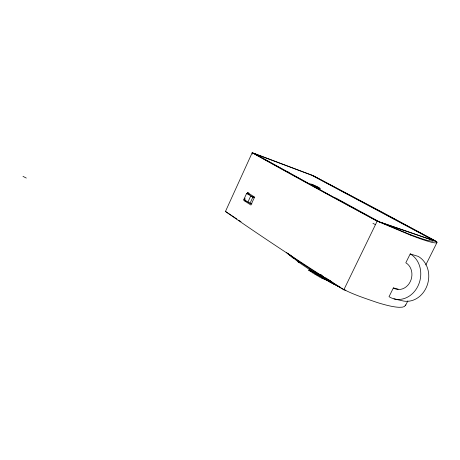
<?xml version="1.0" encoding="UTF-8"?>
<svg xmlns="http://www.w3.org/2000/svg" width="460" height="460" viewBox="0 0 460 460"><rect width="100%" height="100%" fill="white"/><g stroke="black" fill="none" stroke-linecap="round" stroke-linejoin="round"><path stroke-width="0.69" d="M425.782 264.954L437 242.483L436.741 241.667L382.202 212.192L312.938 175.57L252.206 152.697L225.463 211.456A1200.962 81.334 27.9 0 0 331.637 282.049C345.161 292.054 361.399 297.039 377.114 302.484A84.812 13.461 25.9 0 0 399.176 307.303L402.322 307.171L404.455 306.527L405.628 304.876M251.907 203.901L250.021 203.314L243.823 199.519L246.629 193.39L249.763 194.402M247.02 193.867L247.578 192.654L254.575 197.064L250.913 205.033L243.972 200.537L245.082 198.111M250.021 203.314L252.827 197.196L254.713 197.794M327.687 280.399C321.477 278.863 314.738 273.89 308.855 270.382L309.448 269.002M309.034 270.543L309.649 269.261M309.327 270.756L309.942 269.468M310.874 271.739L311.483 270.451M312.817 272.93L313.433 271.642M315.019 274.24L315.641 272.947M317.342 275.58L317.964 274.286M319.631 276.862L320.148 275.781M321.753 278.007L322.27 276.926M328.291 279.519L343.833 289.811L377.183 221.122L436.741 241.667L312.938 175.57M410.211 253.92L405.818 262.786A14.162 12.086 -76.6 0 1 410.222 281.733A14.162 12.086 -76.6 0 1 393.363 287.937L389.028 296.688A24.092 20.556 -76.6 0 0 417.87 286.235A24.092 20.556 -76.6 0 0 410.211 253.92L418.209 256.392A23.782 20.476 -76.8 0 1 427.127 285.482A23.782 20.476 -76.8 0 1 402.149 300.736L393.955 298.856M405.582 305.4L407.83 300.903M437 242.483L436.224 242.897L434.418 242.834L431.572 242.276A85.859 6.319 25.1 0 1 410.372 235.077M339.969 287.063L330.878 282.676L313.599 272.303L297.948 261.723L299.379 262.729L286.35 252.436M343.833 289.811L345.857 290.266M393.363 287.937L398.13 289.116M309.384 270.382L308.855 270.382M243.972 200.537L246.6 201.353M249.176 202.469L247.917 202.078L250.746 195.92L253.885 196.92M243.823 199.519L245.709 200.106M247.578 192.654L248.889 193.073M379.488 221.939L434.32 240.781M392.15 218.241L394.162 218.954M286.442 171.442L288.84 172.327M345.184 193.102L347.219 193.85M255.024 153.858L310.902 174.898M410.372 235.077L377.183 221.122A1223.186 38.128 26.1 0 1 252.206 152.697L252.298 154.111M381.087 222.467L407.974 233.68A82.196 6.049 25.1 0 0 428.306 240.603L432.814 241.236L433.596 240.856L433.515 240.488M324.352 278.944L324.858 279.168M340.463 287.442L337.048 285.723M313.599 272.303L312.495 271.515L330.245 282.17L337.519 285.953M23 176.364L26.283 178.054M310.897 174.8L434.769 240.988M309.908 270.595L310.448 270.882M321.672 277.564L323.11 278.329M330.642 281.089C316.428 273.004 302.416 264.454 289.449 254.46M254.598 153.6L333.736 197.369L336.197 198.225L379.558 221.944M252.206 152.697L377.183 221.122M372.939 223.307L375.452 224.693M316.71 274.718L317.256 275.04M246.629 193.39L252.827 197.196M225.463 211.456L236.825 218.977M238.619 220.162L241.005 221.749M320.516 274.378L322.31 275.563M325.898 277.938L327.094 278.731M292.106 257.33L293.664 258.428M287.293 253.328L292.089 257.123M321.057 276.793L321.966 277.46M330.245 282.17L330.878 282.676M288.012 253.638L288.938 254.512M333.851 284.13L334.081 284.424M312.001 184.615L315.721 186.708L318.763 187.766L312.001 184.615M318.705 187.45L317.664 186.904A5.428 0.408 24.9 0 0 310.437 183.948A5.428 0.408 24.9 0 0 317.21 187.507A5.428 0.408 24.9 0 0 318.705 187.45"/></g></svg>
